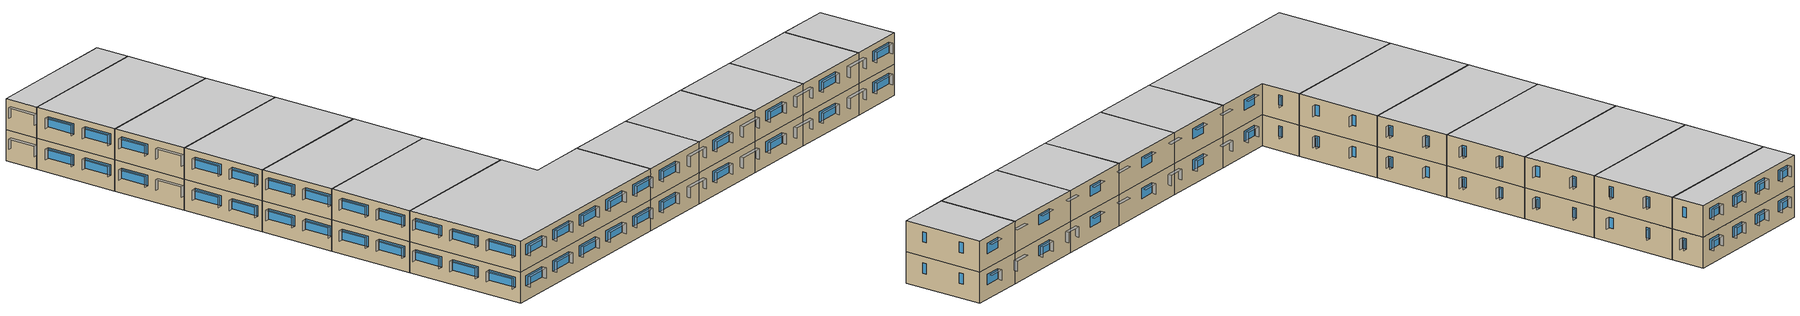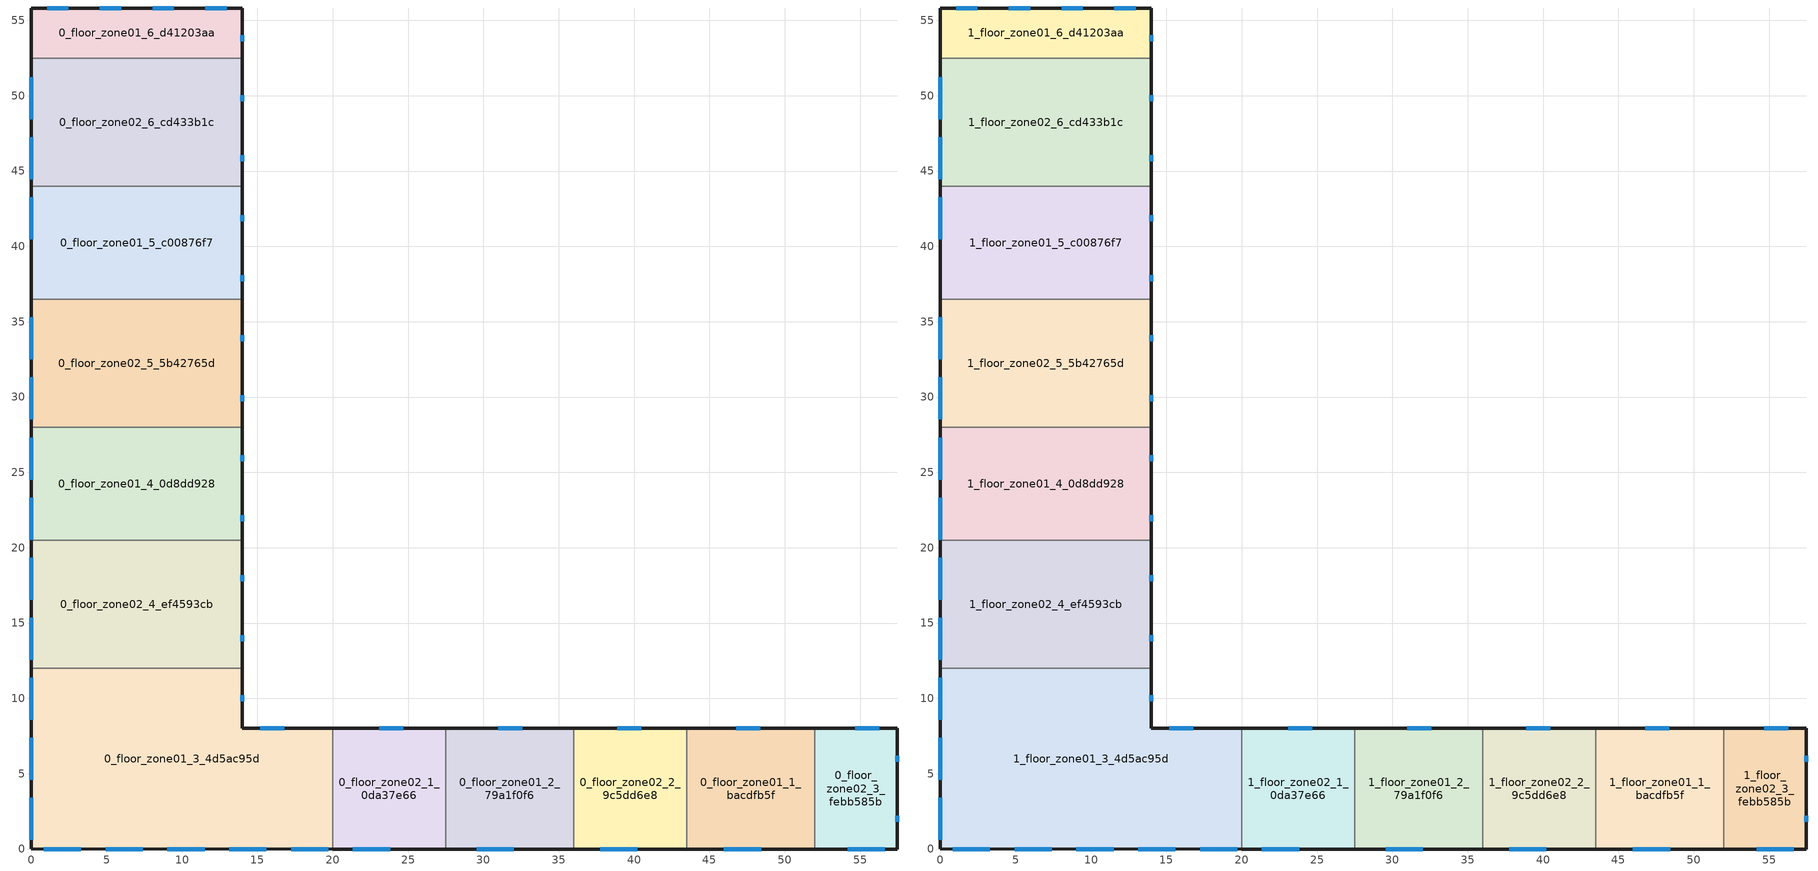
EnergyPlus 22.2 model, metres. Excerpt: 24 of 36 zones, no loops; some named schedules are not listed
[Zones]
0_floor_zone01_1_bacdfb5f
 floor ground (Floor): 52,8 52,0 43.5,0 43.5,8 z0
 wall outside (Ext_Wall): 52,8 43.5,8 / 43.5,0 52,0 z0:3
 wall to 0_floor_zone02_3_febb585b (Generic Interior Wall): 52,0 52,8 z0:3
 wall to 0_floor_zone02_2_9c5dd6e8 (Generic Interior Wall): 43.5,8 43.5,0 z0:3
 window (Windows): 48.37,8 46.79,8 / 45.97,0 48.43,0 z1.4:2.4
0_floor_zone01_2_79a1f0f6
 floor ground (Floor): 36,8 36,0 27.5,0 27.5,8 z0
 wall outside (Ext_Wall): 36,8 27.5,8 / 27.5,0 36,0 z0:3
 wall to 0_floor_zone02_2_9c5dd6e8 (Generic Interior Wall): 36,0 36,8 z0:3
 wall to 0_floor_zone02_1_0da37e66 (Generic Interior Wall): 27.5,8 27.5,0 z0:3
 window (Windows): 32.57,8 30.99,8 / 29.55,0 32.01,0 z1.4:2.4
0_floor_zone01_3_4d5ac95d
 floor ground (Floor): 20,8 20,0 0,0 0,12 14,12 14,8 z0
 wall outside (Ext_Wall): 20,8 14,8 14,12 / 0,12 0,0 20,0 z0:3
 wall to 0_floor_zone02_4_ef4593cb (Generic Interior Wall): 14,12 0,12 z0:3
 wall to 0_floor_zone02_1_0da37e66 (Generic Interior Wall): 20,0 20,8 z0:3
 window (Windows): 16.77,8 15.19,8 / 14,9.79 14,10.19 / 0,3.39 0,0.6 / 0,7.38 0,4.59 / 0,11.36 0,8.57 / 17.24,0 19.7,0 / 13.13,0 15.6,0 / 9.03,0 11.49,0 / 4.93,0 7.39,0 / 0.82,0 3.28,0 z1.4:2.4
0_floor_zone01_4_0d8dd928
 floor ground (Floor): 14,28 14,20.5 0,20.5 0,28 z0
 wall outside (Ext_Wall): 14,20.5 14,28 / 0,28 0,20.5 z0:3
 wall to 0_floor_zone02_5_5b42765d (Generic Interior Wall): 14,28 0,28 z0:3
 wall to 0_floor_zone02_4_ef4593cb (Generic Interior Wall): 0,20.5 14,20.5 z0:3
 window (Windows): 14,25.73 14,26.13 / 14,21.75 14,22.15 / 0,23.33 0,20.54 / 0,27.31 0,24.52 z1.4:2.4
0_floor_zone01_5_c00876f7
 floor ground (Floor): 14,44 14,36.5 0,36.5 0,44 z0
 wall outside (Ext_Wall): 14,36.5 14,44 / 0,44 0,36.5 z0:3
 wall to 0_floor_zone02_6_cd433b1c (Generic Interior Wall): 14,44 0,44 z0:3
 wall to 0_floor_zone02_5_5b42765d (Generic Interior Wall): 0,36.5 14,36.5 z0:3
 window (Windows): 14,41.68 14,42.07 / 14,37.69 14,38.09 / 0,43.26 0,40.47 z1.4:2.4
0_floor_zone01_6_d41203aa
 floor ground (Floor): 14,55.82 14,52.5 0,52.5 0,55.82 z0
 wall outside (Ext_Wall): 14,52.5 14,55.82 0,55.82 0,52.5 z0:3
 wall to 0_floor_zone02_6_cd433b1c (Generic Interior Wall): 0,52.5 14,52.5 z0:3
 window (Windows): 14,53.63 14,54.03 / 2.45,55.82 1.05,55.82 / 5.95,55.82 4.55,55.82 / 9.45,55.82 8.05,55.82 / 12.95,55.82 11.55,55.82 z1.4:2.4
0_floor_zone02_1_0da37e66
 floor ground (Floor): 27.5,8 27.5,0 20,0 20,8 z0
 wall outside (Ext_Wall): 27.5,8 20,8 / 20,0 27.5,0 z0:3
 window (Windows): 24.67,8 23.09,8 / 21.34,0 23.8,0 z1.4:2.4
0_floor_zone02_2_9c5dd6e8
 floor ground (Floor): 43.5,8 43.5,0 36,0 36,8 z0
 wall outside (Ext_Wall): 43.5,8 36,8 / 36,0 43.5,0 z0:3
 window (Windows): 40.47,8 38.89,8 / 37.76,0 40.22,0 z1.4:2.4
0_floor_zone02_3_febb585b
 floor ground (Floor): 57.46,8 57.46,0 52,0 52,8 z0
 wall outside (Ext_Wall): 52,0 57.46,0 57.46,8 52,8 z0:3
 window (Windows): 54.18,0 56.64,0 / 57.46,5.8 57.46,6.2 / 57.46,1.8 57.46,2.2 / 56.27,8 54.69,8 z1.4:2.4
0_floor_zone02_4_ef4593cb
 floor ground (Floor): 14,20.5 14,12 0,12 0,20.5 z0
 wall outside (Ext_Wall): 0,20.5 0,12 / 14,12 14,20.5 z0:3
 window (Windows): 0,15.35 0,12.56 / 0,19.34 0,16.55 / 14,17.76 14,18.16 / 14,13.78 14,14.18 z1.4:2.4
0_floor_zone02_5_5b42765d
 floor ground (Floor): 14,36.5 14,28 0,28 0,36.5 z0
 wall outside (Ext_Wall): 0,36.5 0,28 / 14,28 14,36.5 z0:3
 window (Windows): 0,31.3 0,28.51 / 0,35.29 0,32.5 / 14,33.71 14,34.1 / 14,29.72 14,30.12 z1.4:2.4
0_floor_zone02_6_cd433b1c
 floor ground (Floor): 14,52.5 14,44 0,44 0,52.5 z0
 wall outside (Ext_Wall): 0,52.5 0,44 / 14,44 14,52.5 z0:3
 window (Windows): 0,47.25 0,44.46 / 0,51.24 0,48.45 / 14,49.65 14,50.05 / 14,45.66 14,46.06 z1.4:2.4
1_floor_zone01_1_bacdfb5f
 floor to 0_floor_zone01_1_bacdfb5f (Generic Interior Floor): 52,8 52,0 43.5,0 43.5,8 z3
 wall outside (Ext_Wall): 52,8 43.5,8 / 43.5,0 52,0 z3:6
 wall to 1_floor_zone02_3_febb585b (Generic Interior Wall): 52,0 52,8 z3:6
 wall to 1_floor_zone02_2_9c5dd6e8 (Generic Interior Wall): 43.5,8 43.5,0 z3:6
 window (Windows): 48.37,8 46.79,8 / 45.97,0 48.43,0 z4.4:5.4
 ceiling to 2_floor_zone01_1_bacdfb5f (Generic Interior Ceiling): 43.5,8 43.5,0 52,0 52,8 z6
1_floor_zone01_2_79a1f0f6
 floor to 0_floor_zone01_2_79a1f0f6 (Generic Interior Floor): 36,8 36,0 27.5,0 27.5,8 z3
 wall outside (Ext_Wall): 36,8 27.5,8 / 27.5,0 36,0 z3:6
 wall to 1_floor_zone02_2_9c5dd6e8 (Generic Interior Wall): 36,0 36,8 z3:6
 wall to 1_floor_zone02_1_0da37e66 (Generic Interior Wall): 27.5,8 27.5,0 z3:6
 window (Windows): 32.57,8 30.99,8 / 29.55,0 32.01,0 z4.4:5.4
 ceiling to 2_floor_zone01_2_79a1f0f6 (Generic Interior Ceiling): 27.5,8 27.5,0 36,0 36,8 z6
1_floor_zone01_3_4d5ac95d
 floor to 0_floor_zone01_3_4d5ac95d (Generic Interior Floor): 20,8 20,0 0,0 0,12 14,12 14,8 z3
 wall outside (Ext_Wall): 20,8 14,8 14,12 / 0,12 0,0 20,0 z3:6
 wall to 1_floor_zone02_4_ef4593cb (Generic Interior Wall): 14,12 0,12 z3:6
 wall to 1_floor_zone02_1_0da37e66 (Generic Interior Wall): 20,0 20,8 z3:6
 window (Windows): 16.77,8 15.19,8 / 14,9.79 14,10.19 / 0,3.39 0,0.6 / 0,7.38 0,4.59 / 0,11.36 0,8.57 / 17.24,0 19.7,0 / 13.13,0 15.6,0 / 9.03,0 11.49,0 / 4.93,0 7.39,0 / 0.82,0 3.28,0 z4.4:5.4
 ceiling to 2_floor_zone01_3_4d5ac95d (Generic Interior Ceiling): 0,12 0,0 20,0 20,8 14,8 14,12 z6
1_floor_zone01_4_0d8dd928
 floor to 0_floor_zone01_4_0d8dd928 (Generic Interior Floor): 14,28 14,20.5 0,20.5 0,28 z3
 wall outside (Ext_Wall): 14,20.5 14,28 / 0,28 0,20.5 z3:6
 wall to 1_floor_zone02_5_5b42765d (Generic Interior Wall): 14,28 0,28 z3:6
 wall to 1_floor_zone02_4_ef4593cb (Generic Interior Wall): 0,20.5 14,20.5 z3:6
 window (Windows): 14,25.73 14,26.13 / 14,21.75 14,22.15 / 0,23.33 0,20.54 / 0,27.31 0,24.52 z4.4:5.4
 ceiling to 2_floor_zone01_4_0d8dd928 (Generic Interior Ceiling): 0,28 0,20.5 14,20.5 14,28 z6
1_floor_zone01_5_c00876f7
 floor to 0_floor_zone01_5_c00876f7 (Generic Interior Floor): 14,44 14,36.5 0,36.5 0,44 z3
 wall outside (Ext_Wall): 14,36.5 14,44 / 0,44 0,36.5 z3:6
 wall to 1_floor_zone02_6_cd433b1c (Generic Interior Wall): 14,44 0,44 z3:6
 wall to 1_floor_zone02_5_5b42765d (Generic Interior Wall): 0,36.5 14,36.5 z3:6
 window (Windows): 14,41.68 14,42.07 / 14,37.69 14,38.09 / 0,43.26 0,40.47 z4.4:5.4
 ceiling to 2_floor_zone01_5_c00876f7 (Generic Interior Ceiling): 0,44 0,36.5 14,36.5 14,44 z6
1_floor_zone01_6_d41203aa
 floor to 0_floor_zone01_6_d41203aa (Generic Interior Floor): 14,55.82 14,52.5 0,52.5 0,55.82 z3
 wall outside (Ext_Wall): 14,52.5 14,55.82 0,55.82 0,52.5 z3:6
 wall to 1_floor_zone02_6_cd433b1c (Generic Interior Wall): 0,52.5 14,52.5 z3:6
 window (Windows): 14,53.63 14,54.03 / 2.45,55.82 1.05,55.82 / 5.95,55.82 4.55,55.82 / 9.45,55.82 8.05,55.82 / 12.95,55.82 11.55,55.82 z4.4:5.4
 ceiling to 2_floor_zone01_6_d41203aa (Generic Interior Ceiling): 0,55.82 0,52.5 14,52.5 14,55.82 z6
1_floor_zone02_1_0da37e66
 floor to 0_floor_zone02_1_0da37e66 (Generic Interior Floor): 27.5,8 27.5,0 20,0 20,8 z3
 wall outside (Ext_Wall): 27.5,8 20,8 / 20,0 27.5,0 z3:6
 window (Windows): 24.67,8 23.09,8 / 21.34,0 23.8,0 z4.4:5.4
 ceiling to 2_floor_zone02_1_0da37e66 (Generic Interior Ceiling): 20,8 20,0 27.5,0 27.5,8 z6
1_floor_zone02_2_9c5dd6e8
 floor to 0_floor_zone02_2_9c5dd6e8 (Generic Interior Floor): 43.5,8 43.5,0 36,0 36,8 z3
 wall outside (Ext_Wall): 43.5,8 36,8 / 36,0 43.5,0 z3:6
 window (Windows): 40.47,8 38.89,8 / 37.76,0 40.22,0 z4.4:5.4
 ceiling to 2_floor_zone02_2_9c5dd6e8 (Generic Interior Ceiling): 36,8 36,0 43.5,0 43.5,8 z6
1_floor_zone02_3_febb585b
 floor to 0_floor_zone02_3_febb585b (Generic Interior Floor): 57.46,8 57.46,0 52,0 52,8 z3
 wall outside (Ext_Wall): 52,0 57.46,0 57.46,8 52,8 z3:6
 window (Windows): 54.18,0 56.64,0 / 57.46,5.8 57.46,6.2 / 57.46,1.8 57.46,2.2 / 56.27,8 54.69,8 z4.4:5.4
 ceiling to 2_floor_zone02_3_febb585b (Generic Interior Ceiling): 52,8 52,0 57.46,0 57.46,8 z6
1_floor_zone02_4_ef4593cb
 floor to 0_floor_zone02_4_ef4593cb (Generic Interior Floor): 14,20.5 14,12 0,12 0,20.5 z3
 wall outside (Ext_Wall): 0,20.5 0,12 / 14,12 14,20.5 z3:6
 window (Windows): 0,15.35 0,12.56 / 0,19.34 0,16.55 / 14,17.76 14,18.16 / 14,13.78 14,14.18 z4.4:5.4
 ceiling to 2_floor_zone02_4_ef4593cb (Generic Interior Ceiling): 0,20.5 0,12 14,12 14,20.5 z6
1_floor_zone02_5_5b42765d
 floor to 0_floor_zone02_5_5b42765d (Generic Interior Floor): 14,36.5 14,28 0,28 0,36.5 z3
 wall outside (Ext_Wall): 0,36.5 0,28 / 14,28 14,36.5 z3:6
 window (Windows): 0,31.3 0,28.51 / 0,35.29 0,32.5 / 14,33.71 14,34.1 / 14,29.72 14,30.12 z4.4:5.4
 ceiling to 2_floor_zone02_5_5b42765d (Generic Interior Ceiling): 0,36.5 0,28 14,28 14,36.5 z6
1_floor_zone02_6_cd433b1c
 floor to 0_floor_zone02_6_cd433b1c (Generic Interior Floor): 14,52.5 14,44 0,44 0,52.5 z3
 wall outside (Ext_Wall): 0,52.5 0,44 / 14,44 14,52.5 z3:6
 window (Windows): 0,47.25 0,44.46 / 0,51.24 0,48.45 / 14,49.65 14,50.05 / 14,45.66 14,46.06 z4.4:5.4
 ceiling to 2_floor_zone02_6_cd433b1c (Generic Interior Ceiling): 0,52.5 0,44 14,44 14,52.5 z6
shading: 5.95,56.27 5.95,55.82 / 1.05,55.82 1.05,56.27 / 4.55,55.82 4.55,56.27 / 11.55,55.82 11.55,56.27 / 2.45,56.27 2.45,55.82 / 8.05,55.82 8.05,56.27 / 12.95,56.27 12.95,55.82 / 9.45,56.27 9.45,55.82 / -0.45,3.39 0,3.39 / -0.45,11.36 0,11.36 / -0.45,55.23 0,55.23 / -0.45,35.29 0,35.29 / 0,48.45 -0.45,48.45 / -0.45,23.33 0,23.33 / 0,32.5 -0.45,32.5 / -0.45,19.34 0,19.34 / 0,8.57 -0.45,8.57 / -0.45,31.3 0,31.3 / -0.45,39.28 0,39.28 / 0,52.43 -0.45,52.43 / 0,40.47 -0.45,40.47 / 0,4.59 -0.45,4.59 / -0.45,47.25 0,47.25 / -0.45,43.26 0,43.26 / 0,36.48 -0.45,36.48 / 0,20.54 -0.45,20.54 / -0.45,7.38 0,7.38 / 0,44.46 -0.45,44.46 / 0,28.51 -0.45,28.51 / 0,24.52 -0.45,24.52 / -0.45,27.31 0,27.31 / 0,0.6 -0.45,0.6 / -0.45,51.24 0,51.24 / 0,16.55 -0.45,16.55 / -0.45,15.35 0,15.35 / 0,12.56 -0.45,12.56 / 29.55,-0.45 29.55,0 / 32.01,0 32.01,-0.45 / 3.28,0 3.28,-0.45 / 41.86,-0.45 41.86,0 / 21.34,-0.45 21.34,0 / 56.64,0 56.64,-0.45 / 4.93,-0.45 4.93,0 / 44.33,0 44.33,-0.45 / 25.45,-0.45 25.45,0 / 19.7,0 19.7,-0.45 / 13.13,-0.45 13.13,0 / 45.97,-0.45 45.97,0 / 52.53,0 52.53,-0.45 / 50.07,-0.45 50.07,0 / 37.76,-0.45 37.76,0 / 11.49,0 11.49,-0.45 / 7.39,0 7.39,-0.45 / 48.43,0 48.43,-0.45 / 9.03,-0.45 9.03,0 / 17.24,-0.45 17.24,0 / 23.8,0 23.8,-0.45 / 33.66,-0.45 33.66,0 / 40.22,0 40.22,-0.45 / 54.18,-0.45 54.18,0 / 27.91,0 27.91,-0.45 / 15.6,0 15.6,-0.45 / 36.12,0 36.12,-0.45 / 0.82,-0.45 0.82,0 / 14,26.13 14.45,26.13 / 14.45,17.76 14,17.76 / 14,42.07 14.45,42.07 / 14.45,13.78 14,13.78 / 14.45,25.73 14,25.73 / 14,30.12 14.45,30.12 / 14,50.05 14.45,50.05 / 14.45,21.75 14,21.75 / 14.45,33.71 14,33.71 / 14,34.1 14.45,34.1 / 14.45,37.69 14,37.69 / 14,22.15 14.45,22.15 / 14,46.06 14.45,46.06 / 14.45,29.72 14,29.72 / 14,10.19 14.45,10.19 / 14.45,49.65 14,49.65 / 14.45,41.68 14,41.68 z4.4:5.4; 8.05,55.82 8.05,56.27 / 11.55,55.82 11.55,56.27 / 1.05,55.82 1.05,56.27 / 12.95,56.27 12.95,55.82 / 9.45,56.27 9.45,55.82 / 4.55,55.82 4.55,56.27 / 5.95,56.27 5.95,55.82 / 2.45,56.27 2.45,55.82 / 37.76,-0.45 37.76,0 / 21.34,-0.45 21.34,0 / 13.13,-0.45 13.13,0 / 3.28,0 3.28,-0.45 / 29.55,-0.45 29.55,0 / 19.7,0 19.7,-0.45 / 44.33,0 44.33,-0.45 / 33.66,-0.45 33.66,0 / 25.45,-0.45 25.45,0 / 4.93,-0.45 4.93,0 / 32.01,0 32.01,-0.45 / 27.91,0 27.91,-0.45 / 56.64,0 56.64,-0.45 / 41.86,-0.45 41.86,0 / 17.24,-0.45 17.24,0 / 40.22,0 40.22,-0.45 / 15.6,0 15.6,-0.45 / 9.03,-0.45 9.03,0 / 7.39,0 7.39,-0.45 / 48.43,0 48.43,-0.45 / 52.53,0 52.53,-0.45 / 50.07,-0.45 50.07,0 / 23.8,0 23.8,-0.45 / 36.12,0 36.12,-0.45 / 0.82,-0.45 0.82,0 / 45.97,-0.45 45.97,0 / 54.18,-0.45 54.18,0 / 11.49,0 11.49,-0.45 / -0.45,51.24 0,51.24 / 0,12.56 -0.45,12.56 / -0.45,47.25 0,47.25 / 0,36.48 -0.45,36.48 / 0,40.47 -0.45,40.47 / 0,0.6 -0.45,0.6 / -0.45,15.35 0,15.35 / 0,32.5 -0.45,32.5 / -0.45,39.28 0,39.28 / 0,4.59 -0.45,4.59 / -0.45,27.31 0,27.31 / -0.45,3.39 0,3.39 / -0.45,19.34 0,19.34 / -0.45,7.38 0,7.38 / 0,28.51 -0.45,28.51 / 0,48.45 -0.45,48.45 / -0.45,43.26 0,43.26 / 0,8.57 -0.45,8.57 / -0.45,31.3 0,31.3 / -0.45,23.33 0,23.33 / -0.45,11.36 0,11.36 / 0,24.52 -0.45,24.52 / -0.45,55.23 0,55.23 / 0,20.54 -0.45,20.54 / 0,52.43 -0.45,52.43 / 0,44.46 -0.45,44.46 / 0,16.55 -0.45,16.55 / -0.45,35.29 0,35.29 / 44.42,8.45 44.42,8 / 14,10.19 14.45,10.19 / 15.19,8 15.19,8.45 / 14,42.07 14.45,42.07 / 46.79,8 46.79,8.45 / 14,30.12 14.45,30.12 / 16.77,8.45 16.77,8 / 28.62,8.45 28.62,8 / 14.45,25.73 14,25.73 / 14.45,53.63 14,53.63 / 14,34.1 14.45,34.1 / 14.45,13.78 14,13.78 / 27.04,8 27.04,8.45 / 42.84,8 42.84,8.45 / 30.99,8 30.99,8.45 / 48.37,8.45 48.37,8 / 14,14.18 14.45,14.18 / 14,50.05 14.45,50.05 / 24.67,8.45 24.67,8 / 54.69,8 54.69,8.45 / 19.14,8 19.14,8.45 / 14,22.15 14.45,22.15 / 14,38.09 14.45,38.09 / 52.32,8.45 52.32,8 / 14.45,29.72 14,29.72 / 14.45,37.69 14,37.69 / 14.45,45.66 14,45.66 / 14,54.03 14.45,54.03 / 14.45,33.71 14,33.71 / 14.45,17.76 14,17.76 / 14.45,21.75 14,21.75 z1.4:2.4; 0,35.29 0,32.5 -0.45,32.5 -0.45,35.29 z2.4; 0,35.29 0,32.5 -0.45,32.5 -0.45,35.29 z5.4; 0,39.28 0,36.48 -0.45,36.48 -0.45,39.28 z5.4; 0,55.23 0,52.43 -0.45,52.43 -0.45,55.23 z5.4; 0,39.28 0,36.48 -0.45,36.48 -0.45,39.28 z2.4; 0,51.24 0,48.45 -0.45,48.45 -0.45,51.24 z5.4; 0,51.24 0,48.45 -0.45,48.45 -0.45,51.24 z2.4; 0,55.23 0,52.43 -0.45,52.43 -0.45,55.23 z2.4; 0,3.39 0,0.6 -0.45,0.6 -0.45,3.39 z5.4; 0,3.39 0,0.6 -0.45,0.6 -0.45,3.39 z2.4; 0,15.35 0,12.56 -0.45,12.56 -0.45,15.35 z2.4; 0,19.34 0,16.55 -0.45,16.55 -0.45,19.34 z2.4; 0,23.33 0,20.54 -0.45,20.54 -0.45,23.33 z2.4; 0,15.35 0,12.56 -0.45,12.56 -0.45,15.35 z5.4; 0,23.33 0,20.54 -0.45,20.54 -0.45,23.33 z5.4; 0,19.34 0,16.55 -0.45,16.55 -0.45,19.34 z5.4; 0,7.38 0,4.59 -0.45,4.59 -0.45,7.38 z2.4; 0,7.38 0,4.59 -0.45,4.59 -0.45,7.38 z5.4; 0,47.25 0,44.46 -0.45,44.46 -0.45,47.25 z5.4; 0,43.26 0,40.47 -0.45,40.47 -0.45,43.26 z2.4; 0,31.3 0,28.51 -0.45,28.51 -0.45,31.3 z2.4; 0,43.26 0,40.47 -0.45,40.47 -0.45,43.26 z5.4; 0,27.31 0,24.52 -0.45,24.52 -0.45,27.31 z5.4; 0,27.31 0,24.52 -0.45,24.52 -0.45,27.31 z2.4; 0,47.25 0,44.46 -0.45,44.46 -0.45,47.25 z2.4; 0,31.3 0,28.51 -0.45,28.51 -0.45,31.3 z5.4; 0,11.36 0,8.57 -0.45,8.57 -0.45,11.36 z2.4; 0,11.36 0,8.57 -0.45,8.57 -0.45,11.36 z5.4; 56.64,0 56.64,-0.45 54.18,-0.45 54.18,0 z2.4; 56.64,0 56.64,-0.45 54.18,-0.45 54.18,0 z5.4; 27.91,0 27.91,-0.45 25.45,-0.45 25.45,0 z2.4; 27.91,0 27.91,-0.45 25.45,-0.45 25.45,0 z5.4; 23.8,0 23.8,-0.45 21.34,-0.45 21.34,0 z5.4; 23.8,0 23.8,-0.45 21.34,-0.45 21.34,0 z2.4; 3.28,0 3.28,-0.45 0.82,-0.45 0.82,0 z2.4; 3.28,0 3.28,-0.45 0.82,-0.45 0.82,0 z5.4; 7.39,0 7.39,-0.45 4.93,-0.45 4.93,0 z5.4; 7.39,0 7.39,-0.45 4.93,-0.45 4.93,0 z2.4; 11.49,0 11.49,-0.45 9.03,-0.45 9.03,0 z2.4; 11.49,0 11.49,-0.45 9.03,-0.45 9.03,0 z5.4; 44.33,0 44.33,-0.45 41.86,-0.45 41.86,0 z5.4; 44.33,0 44.33,-0.45 41.86,-0.45 41.86,0 z2.4; 19.7,0 19.7,-0.45 17.24,-0.45 17.24,0 z2.4; 36.12,0 36.12,-0.45 33.66,-0.45 33.66,0 z5.4; 52.53,0 52.53,-0.45 50.07,-0.45 50.07,0 z2.4; 19.7,0 19.7,-0.45 17.24,-0.45 17.24,0 z5.4; 15.6,0 15.6,-0.45 13.13,-0.45 13.13,0 z2.4; 36.12,0 36.12,-0.45 33.66,-0.45 33.66,0 z2.4; 40.22,0 40.22,-0.45 37.76,-0.45 37.76,0 z2.4; 15.6,0 15.6,-0.45 13.13,-0.45 13.13,0 z5.4; 40.22,0 40.22,-0.45 37.76,-0.45 37.76,0 z5.4; 52.53,0 52.53,-0.45 50.07,-0.45 50.07,0 z5.4; 32.01,0 32.01,-0.45 29.55,-0.45 29.55,0 z2.4; 32.01,0 32.01,-0.45 29.55,-0.45 29.55,0 z5.4; 48.43,0 48.43,-0.45 45.97,-0.45 45.97,0 z2.4; 48.43,0 48.43,-0.45 45.97,-0.45 45.97,0 z5.4; 56.27,8.45 56.27,8 54.69,8 54.69,8.45 z2.4; 56.27,8.45 56.27,8 54.69,8 54.69,8.45 z5.4; 16.77,8.45 16.77,8 15.19,8 15.19,8.45 z5.4; 24.67,8.45 24.67,8 23.09,8 23.09,8.45 z5.4; 16.77,8.45 16.77,8 15.19,8 15.19,8.45 z2.4; 20.72,8.45 20.72,8 19.14,8 19.14,8.45 z5.4; 48.37,8.45 48.37,8 46.79,8 46.79,8.45 z2.4; 24.67,8.45 24.67,8 23.09,8 23.09,8.45 z2.4; 48.37,8.45 48.37,8 46.79,8 46.79,8.45 z5.4; 20.72,8.45 20.72,8 19.14,8 19.14,8.45 z2.4; 40.47,8.45 40.47,8 38.89,8 38.89,8.45 z5.4; 52.32,8.45 52.32,8 50.74,8 50.74,8.45 z2.4; 40.47,8.45 40.47,8 38.89,8 38.89,8.45 z2.4; 44.42,8.45 44.42,8 42.84,8 42.84,8.45 z2.4; 28.62,8.45 28.62,8 27.04,8 27.04,8.45 z2.4; 52.32,8.45 52.32,8 50.74,8 50.74,8.45 z5.4; 44.42,8.45 44.42,8 42.84,8 42.84,8.45 z5.4; 36.52,8.45 36.52,8 34.94,8 34.94,8.45 z2.4; 28.62,8.45 28.62,8 27.04,8 27.04,8.45 z5.4; 36.52,8.45 36.52,8 34.94,8 34.94,8.45 z5.4; 32.57,8.45 32.57,8 30.99,8 30.99,8.45 z2.4; 32.57,8.45 32.57,8 30.99,8 30.99,8.45 z5.4; 5.95,56.27 5.95,55.82 4.55,55.82 4.55,56.27 z2.4; 12.95,56.27 12.95,55.82 11.55,55.82 11.55,56.27 z5.4; 12.95,56.27 12.95,55.82 11.55,55.82 11.55,56.27 z2.4; 9.45,56.27 9.45,55.82 8.05,55.82 8.05,56.27 z2.4; 9.45,56.27 9.45,55.82 8.05,55.82 8.05,56.27 z5.4; 5.95,56.27 5.95,55.82 4.55,55.82 4.55,56.27 z5.4; 2.45,56.27 2.45,55.82 1.05,55.82 1.05,56.27 z2.4; 2.45,56.27 2.45,55.82 1.05,55.82 1.05,56.27 z5.4
[Building]
Parametric_sim: North Axis {deg}=0; Terrain=City; Solar Distribution=FullExteriorWithReflections
[Site:Location]
Site 1: Latitude {deg}=0; Longitude {deg}=0; Time Zone {hr}=0; Elevation {m}=0
[Site:WaterMainsTemperature]
Calculation Method=CorrelationFromWeatherFile
[SizingPeriod:DesignDay] Day of Month=21; Dry-Bulb Temperature Range Modifier Type=DefaultMultipliers; Humidity Condition Type=Wetbulb; Barometric Pressure {Pa}=99114; Rain Indicator=No; Snow Indicator=No; Daylight Saving Time Indicator=No; Solar Model Indicator=ASHRAEClearSky; Begin Environment Reset Mode=FullResetAtBeginEnvironment
Name | Month | Day Type | Maximum Dry-Bulb Temperature {C} | Daily Dry-Bulb Temperature Range {deltaC} | Wetbulb or DewPoint at Maximum Dry-Bulb {C} | Wind Speed {m/s} | Wind Direction {deg} | Sky Clearness
udevalla_ LANDVETTER Cooling Design Day 0.4% Condns DB=>MWB | 7 | SummerDesignDay | 23.2964 | 8.7 | 14.3 | 3.3 | 137 | 1
udevalla_ LANDVETTER Heating Design Day 99.6% Condns DB | 1 | WinterDesignDay | -8.8 | 0 | -8.8 | 1.7 | 23 | 0
[Material] Thermal Absorptance=0.9
Name | Roughness | Thickness {m} | Conductivity {W/m-K} | Density {kg/m3} | Specific Heat {J/kg-K} | Solar Absorptance | Visible Absorptance
Generic Acoustic Tile | MediumSmooth | 0.02 | 0.06 | 368 | 590 | 0.2 | 0.2
Generic Ceiling Air Gap | Smooth | 0.1 | 0.556 | 1.28 | 1000 | 0.7 | 0.7
Generic Gypsum Board | MediumSmooth | 0.0127 | 0.16 | 800 | 1090 | 0.5 | 0.5
Generic LW Concrete | MediumRough | 0.1 | 0.53 | 1280 | 840 | 0.8 | 0.8
Generic Wall Air Gap | Smooth | 0.1 | 0.667 | 1.28 | 1000 | 0.7 | 0.7
[Material:NoMass] Roughness=MediumRough; Thermal Absorptance=0.9; Solar Absorptance=0.7; Visible Absorptance=0.7
Name | Thermal Resistance {m2-K/W}
OpaqueNoMassMaterial_222a46f8 | 1.25
OpaqueNoMassMaterial_d89a00b1 | 3.33333
[WindowMaterial:SimpleGlazingSystem]
window: U-Factor {W/m2-K}=0.7; Solar Heat Gain Coefficient=0.5; Visible Transmittance=0.6
[Construction]
Ext_Wall: OpaqueNoMassMaterial_222a46f8
Floor: OpaqueNoMassMaterial_d89a00b1
Generic Interior Ceiling: Generic LW Concrete, Generic Ceiling Air Gap, Generic Acoustic Tile
Generic Interior Floor: Generic Acoustic Tile, Generic Ceiling Air Gap, Generic LW Concrete
Generic Interior Wall: Generic Gypsum Board, Generic Wall Air Gap, Generic Gypsum Board
Windows: window
[Zone] Multiplier=1; Ceiling Height {m}=3; Part of Total Floor Area=Yes
Name | Volume {m3}
0_floor_zone01_1_bacdfb5f; 0_floor_zone01_2_79a1f0f6; 1_floor_zone01_1_bacdfb5f; 1_floor_zone01_2_79a1f0f6 | 204
0_floor_zone01_3_4d5ac95d; 1_floor_zone01_3_4d5ac95d | 648
0_floor_zone01_4_0d8dd928; 0_floor_zone01_5_c00876f7; 1_floor_zone01_4_0d8dd928; 1_floor_zone01_5_c00876f7 | 315
0_floor_zone01_6_d41203aa; 1_floor_zone01_6_d41203aa | 139.608
0_floor_zone02_1_0da37e66; 0_floor_zone02_2_9c5dd6e8; 1_floor_zone02_1_0da37e66; 1_floor_zone02_2_9c5dd6e8 | 180
0_floor_zone02_3_febb585b; 1_floor_zone02_3_febb585b | 131.04
0_floor_zone02_4_ef4593cb; 0_floor_zone02_5_5b42765d; 0_floor_zone02_6_cd433b1c; 1_floor_zone02_4_ef4593cb; 1_floor_zone02_5_5b42765d; 1_floor_zone02_6_cd433b1c | 357
[Space]
Name | Zone | Space Type
0_floor_zone01_1_bacdfb5f_Space | 0_floor_zone01_1_bacdfb5f | zone 01 program
0_floor_zone01_2_79a1f0f6_Space | 0_floor_zone01_2_79a1f0f6 | zone 01 program
0_floor_zone01_3_4d5ac95d_Space | 0_floor_zone01_3_4d5ac95d | zone 01 program
0_floor_zone01_4_0d8dd928_Space | 0_floor_zone01_4_0d8dd928 | zone 01 program
0_floor_zone01_5_c00876f7_Space | 0_floor_zone01_5_c00876f7 | zone 01 program
0_floor_zone01_6_d41203aa_Space | 0_floor_zone01_6_d41203aa | zone 01 program
0_floor_zone02_1_0da37e66_Space | 0_floor_zone02_1_0da37e66 | zone 02 program
0_floor_zone02_2_9c5dd6e8_Space | 0_floor_zone02_2_9c5dd6e8 | zone 02 program
0_floor_zone02_3_febb585b_Space | 0_floor_zone02_3_febb585b | zone 02 program
0_floor_zone02_4_ef4593cb_Space | 0_floor_zone02_4_ef4593cb | zone 02 program
0_floor_zone02_5_5b42765d_Space | 0_floor_zone02_5_5b42765d | zone 02 program
0_floor_zone02_6_cd433b1c_Space | 0_floor_zone02_6_cd433b1c | zone 02 program
1_floor_zone01_1_bacdfb5f_Space | 1_floor_zone01_1_bacdfb5f | zone 01 program
1_floor_zone01_2_79a1f0f6_Space | 1_floor_zone01_2_79a1f0f6 | zone 01 program
1_floor_zone01_3_4d5ac95d_Space | 1_floor_zone01_3_4d5ac95d | zone 01 program
1_floor_zone01_4_0d8dd928_Space | 1_floor_zone01_4_0d8dd928 | zone 01 program
1_floor_zone01_5_c00876f7_Space | 1_floor_zone01_5_c00876f7 | zone 01 program
1_floor_zone01_6_d41203aa_Space | 1_floor_zone01_6_d41203aa | zone 01 program
1_floor_zone02_1_0da37e66_Space | 1_floor_zone02_1_0da37e66 | zone 02 program
1_floor_zone02_2_9c5dd6e8_Space | 1_floor_zone02_2_9c5dd6e8 | zone 02 program
1_floor_zone02_3_febb585b_Space | 1_floor_zone02_3_febb585b | zone 02 program
1_floor_zone02_4_ef4593cb_Space | 1_floor_zone02_4_ef4593cb | zone 02 program
1_floor_zone02_5_5b42765d_Space | 1_floor_zone02_5_5b42765d | zone 02 program
1_floor_zone02_6_cd433b1c_Space | 1_floor_zone02_6_cd433b1c | zone 02 program
[SpaceList]
zone 01 program: 0_floor_zone01_1_bacdfb5f_Space, 2_floor_zone01_2_79a1f0f6_Space, 0_floor_zone01_2_79a1f0f6_Space, 0_floor_zone01_3_4d5ac95d_Space, 0_floor_zone01_4_0d8dd928_Space, 2_floor_zone01_5_c00876f7_Space, 0_floor_zone01_5_c00876f7_Space, 0_floor_zone01_6_d41203aa_Space, 1_floor_zone01_2_79a1f0f6_Space, 1_floor_zone01_1_bacdfb5f_Space, 2_floor_zone01_1_bacdfb5f_Space, 1_floor_zone01_3_4d5ac95d_Space, 1_floor_zone01_4_0d8dd928_Space, 1_floor_zone01_5_c00876f7_Space, 1_floor_zone01_6_d41203aa_Space, 2_floor_zone01_3_4d5ac95d_Space, 2_floor_zone01_4_0d8dd928_Space, 2_floor_zone01_6_d41203aa_Space
zone 02 program: 0_floor_zone02_2_9c5dd6e8_Space, 0_floor_zone02_4_ef4593cb_Space, 0_floor_zone02_1_0da37e66_Space, 0_floor_zone02_3_febb585b_Space, 0_floor_zone02_5_5b42765d_Space, 0_floor_zone02_6_cd433b1c_Space, 1_floor_zone02_1_0da37e66_Space, 1_floor_zone02_2_9c5dd6e8_Space, 1_floor_zone02_3_febb585b_Space, 1_floor_zone02_4_ef4593cb_Space, 2_floor_zone02_6_cd433b1c_Space, 1_floor_zone02_5_5b42765d_Space, 1_floor_zone02_6_cd433b1c_Space, 2_floor_zone02_5_5b42765d_Space, 2_floor_zone02_1_0da37e66_Space, 2_floor_zone02_2_9c5dd6e8_Space, 2_floor_zone02_3_febb585b_Space, 2_floor_zone02_4_ef4593cb_Space
[Lights] Schedule=ApartmentMidRise LTG_APT_SCH; Design Level Calculation Method=Watts/Area; Watts per Zone Floor Area {W/m2}=11.5174; Return Air Fraction=0; Fraction Radiant=0.6; Fraction Visible=0.2; Fraction Replaceable=1
Name | Zone or ZoneList or Space or SpaceList
2013::MidriseApartment::Apartment_Lighting 2 | zone 01 program
2013::MidriseApartment::Apartment_Lighting | zone 02 program
[People] Number of People Schedule=ApartmentMidRise OCC_APT_SCH; Number of People Calculation Method=People/Area; People per Floor Area {person/m2}=0.0283091; Fraction Radiant=0.3; Activity Level Schedule=ApartmentMidRise Activity Schedule
Name | Zone or ZoneList or Space or SpaceList
2013::MidriseApartment::Apartment_People 2 | zone 01 program
2013::MidriseApartment::Apartment_People | zone 02 program
[ElectricEquipment] Schedule=ApartmentMidRise EQP_APT_SCH; Design Level Calculation Method=Watts/Area; Watts per Zone Floor Area {W/m2}=3.42407; Fraction Latent=0; Fraction Radiant=0.5; Fraction Lost=0
Name | Zone or ZoneList or Space or SpaceList
CustomEquipment 2 | zone 01 program
CustomEquipment | zone 02 program
[ZoneInfiltration:DesignFlowRate] Schedule=Always On; Design Flow Rate Calculation Method=Flow/ExteriorArea; Flow Rate per Exterior Surface Area {m3/s-m2}=0.00056; Constant Term Coefficient=1; Temperature Term Coefficient=0; Velocity Term Coefficient=0
Name | Zone or ZoneList or Space or SpaceList
infiltration_Current 1 | zone 01 program
infiltration_Current | zone 02 program
[ZoneControl:Thermostat] Temperature Difference Between Cutout And Setpoint {deltaC}=0
Name | Zone or ZoneList | Control Type Schedule | Control 1
0_floor_zone01_1_bacdfb5f Thermostat | 0_floor_zone01_1_bacdfb5f | 0_floor_zone01_1_bacdfb5f Thermostat Schedule | zone01_1_bacdfb5f_Setpoint
0_floor_zone01_2_79a1f0f6 Thermostat | 0_floor_zone01_2_79a1f0f6 | 0_floor_zone01_2_79a1f0f6 Thermostat Schedule | zone01_2_79a1f0f6_Setpoint
0_floor_zone01_3_4d5ac95d Thermostat | 0_floor_zone01_3_4d5ac95d | 0_floor_zone01_3_4d5ac95d Thermostat Schedule | zone01_3_4d5ac95d_Setpoint
0_floor_zone01_4_0d8dd928 Thermostat | 0_floor_zone01_4_0d8dd928 | 0_floor_zone01_4_0d8dd928 Thermostat Schedule | zone01_4_0d8dd928_Setpoint
0_floor_zone01_5_c00876f7 Thermostat | 0_floor_zone01_5_c00876f7 | 0_floor_zone01_5_c00876f7 Thermostat Schedule | zone01_5_c00876f7_Setpoint
0_floor_zone01_6_d41203aa Thermostat | 0_floor_zone01_6_d41203aa | 0_floor_zone01_6_d41203aa Thermostat Schedule | zone01_6_d41203aa_Setpoint
0_floor_zone02_1_0da37e66 Thermostat | 0_floor_zone02_1_0da37e66 | 0_floor_zone02_1_0da37e66 Thermostat Schedule | zone02_1_0da37e66_Setpoint
0_floor_zone02_2_9c5dd6e8 Thermostat | 0_floor_zone02_2_9c5dd6e8 | 0_floor_zone02_2_9c5dd6e8 Thermostat Schedule | zone02_2_9c5dd6e8_Setpoint
0_floor_zone02_3_febb585b Thermostat | 0_floor_zone02_3_febb585b | 0_floor_zone02_3_febb585b Thermostat Schedule | zone02_3_febb585b_Setpoint
0_floor_zone02_4_ef4593cb Thermostat | 0_floor_zone02_4_ef4593cb | 0_floor_zone02_4_ef4593cb Thermostat Schedule | zone02_4_ef4593cb_Setpoint
0_floor_zone02_5_5b42765d Thermostat | 0_floor_zone02_5_5b42765d | 0_floor_zone02_5_5b42765d Thermostat Schedule | zone02_5_5b42765d_Setpoint
0_floor_zone02_6_cd433b1c Thermostat | 0_floor_zone02_6_cd433b1c | 0_floor_zone02_6_cd433b1c Thermostat Schedule | zone02_6_cd433b1c_Setpoint
1_floor_zone01_1_bacdfb5f Thermostat | 1_floor_zone01_1_bacdfb5f | 1_floor_zone01_1_bacdfb5f Thermostat Schedule | zone01_1_bacdfb5f_Setpoint 1
1_floor_zone01_2_79a1f0f6 Thermostat | 1_floor_zone01_2_79a1f0f6 | 1_floor_zone01_2_79a1f0f6 Thermostat Schedule | zone01_2_79a1f0f6_Setpoint 1
1_floor_zone01_3_4d5ac95d Thermostat | 1_floor_zone01_3_4d5ac95d | 1_floor_zone01_3_4d5ac95d Thermostat Schedule | zone01_3_4d5ac95d_Setpoint 1
1_floor_zone01_4_0d8dd928 Thermostat | 1_floor_zone01_4_0d8dd928 | 1_floor_zone01_4_0d8dd928 Thermostat Schedule | zone01_4_0d8dd928_Setpoint 1
1_floor_zone01_5_c00876f7 Thermostat | 1_floor_zone01_5_c00876f7 | 1_floor_zone01_5_c00876f7 Thermostat Schedule | zone01_5_c00876f7_Setpoint 1
1_floor_zone01_6_d41203aa Thermostat | 1_floor_zone01_6_d41203aa | 1_floor_zone01_6_d41203aa Thermostat Schedule | zone01_6_d41203aa_Setpoint 1
1_floor_zone02_1_0da37e66 Thermostat | 1_floor_zone02_1_0da37e66 | 1_floor_zone02_1_0da37e66 Thermostat Schedule | zone02_1_0da37e66_Setpoint 1
1_floor_zone02_2_9c5dd6e8 Thermostat | 1_floor_zone02_2_9c5dd6e8 | 1_floor_zone02_2_9c5dd6e8 Thermostat Schedule | zone02_2_9c5dd6e8_Setpoint 1
1_floor_zone02_3_febb585b Thermostat | 1_floor_zone02_3_febb585b | 1_floor_zone02_3_febb585b Thermostat Schedule | zone02_3_febb585b_Setpoint 1
1_floor_zone02_4_ef4593cb Thermostat | 1_floor_zone02_4_ef4593cb | 1_floor_zone02_4_ef4593cb Thermostat Schedule | zone02_4_ef4593cb_Setpoint 1
1_floor_zone02_5_5b42765d Thermostat | 1_floor_zone02_5_5b42765d | 1_floor_zone02_5_5b42765d Thermostat Schedule | zone02_5_5b42765d_Setpoint 1
1_floor_zone02_6_cd433b1c Thermostat | 1_floor_zone02_6_cd433b1c | 1_floor_zone02_6_cd433b1c Thermostat Schedule | zone02_6_cd433b1c_Setpoint 1
[ThermostatSetpoint:DualSetpoint] Cooling Setpoint Temperature Schedule=ApartmentMidRise CLGSETP_APT_SCH
Name | Heating Setpoint Temperature Schedule
zone01_1_bacdfb5f_Setpoint; zone01_1_bacdfb5f_Setpoint 1 | zone01_1_bacdfb5f_Setpoint_HtgSetp
zone01_2_79a1f0f6_Setpoint; zone01_2_79a1f0f6_Setpoint 1 | zone01_2_79a1f0f6_Setpoint_HtgSetp
zone01_3_4d5ac95d_Setpoint; zone01_3_4d5ac95d_Setpoint 1 | zone01_3_4d5ac95d_Setpoint_HtgSetp
zone01_4_0d8dd928_Setpoint; zone01_4_0d8dd928_Setpoint 1 | zone01_4_0d8dd928_Setpoint_HtgSetp
zone01_5_c00876f7_Setpoint; zone01_5_c00876f7_Setpoint 1 | zone01_5_c00876f7_Setpoint_HtgSetp
zone01_6_d41203aa_Setpoint; zone01_6_d41203aa_Setpoint 1 | zone01_6_d41203aa_Setpoint_HtgSetp
zone02_1_0da37e66_Setpoint; zone02_1_0da37e66_Setpoint 1 | zone02_1_0da37e66_Setpoint_HtgSetp
zone02_2_9c5dd6e8_Setpoint; zone02_2_9c5dd6e8_Setpoint 1 | zone02_2_9c5dd6e8_Setpoint_HtgSetp
zone02_3_febb585b_Setpoint; zone02_3_febb585b_Setpoint 1 | zone02_3_febb585b_Setpoint_HtgSetp
zone02_4_ef4593cb_Setpoint; zone02_4_ef4593cb_Setpoint 1 | zone02_4_ef4593cb_Setpoint_HtgSetp
zone02_5_5b42765d_Setpoint; zone02_5_5b42765d_Setpoint 1 | zone02_5_5b42765d_Setpoint_HtgSetp
zone02_6_cd433b1c_Setpoint; zone02_6_cd433b1c_Setpoint 1 | zone02_6_cd433b1c_Setpoint_HtgSetp
[DesignSpecification:OutdoorAir] Outdoor Air Method=Sum; Outdoor Air Flow per Person {m3/s-person}=0; Outdoor Air Flow per Zone Floor Area {m3/s-m2}=0; Outdoor Air Flow per Zone {m3/s}=0; Outdoor Air Flow Air Changes per Hour {1/hr}=0.5
minimum ventilation 1; minimum ventilation
[Zone equipment]
0_floor_zone01_1_bacdfb5f: 0_floor_zone01_1_bacdfb5f Ideal Loads Air System
0_floor_zone01_2_79a1f0f6: 0_floor_zone01_2_79a1f0f6 Ideal Loads Air System
0_floor_zone01_3_4d5ac95d: 0_floor_zone01_3_4d5ac95d Ideal Loads Air System
0_floor_zone01_4_0d8dd928: 0_floor_zone01_4_0d8dd928 Ideal Loads Air System
0_floor_zone01_5_c00876f7: 0_floor_zone01_5_c00876f7 Ideal Loads Air System
0_floor_zone01_6_d41203aa: 0_floor_zone01_6_d41203aa Ideal Loads Air System
0_floor_zone02_1_0da37e66: 0_floor_zone02_1_0da37e66 Ideal Loads Air System
0_floor_zone02_2_9c5dd6e8: 0_floor_zone02_2_9c5dd6e8 Ideal Loads Air System
0_floor_zone02_3_febb585b: 0_floor_zone02_3_febb585b Ideal Loads Air System
0_floor_zone02_4_ef4593cb: 0_floor_zone02_4_ef4593cb Ideal Loads Air System
0_floor_zone02_5_5b42765d: 0_floor_zone02_5_5b42765d Ideal Loads Air System
0_floor_zone02_6_cd433b1c: 0_floor_zone02_6_cd433b1c Ideal Loads Air System
1_floor_zone01_1_bacdfb5f: 1_floor_zone01_1_bacdfb5f Ideal Loads Air System
1_floor_zone01_2_79a1f0f6: 1_floor_zone01_2_79a1f0f6 Ideal Loads Air System
1_floor_zone01_3_4d5ac95d: 1_floor_zone01_3_4d5ac95d Ideal Loads Air System
1_floor_zone01_4_0d8dd928: 1_floor_zone01_4_0d8dd928 Ideal Loads Air System
1_floor_zone01_5_c00876f7: 1_floor_zone01_5_c00876f7 Ideal Loads Air System
1_floor_zone01_6_d41203aa: 1_floor_zone01_6_d41203aa Ideal Loads Air System
1_floor_zone02_1_0da37e66: 1_floor_zone02_1_0da37e66 Ideal Loads Air System
1_floor_zone02_2_9c5dd6e8: 1_floor_zone02_2_9c5dd6e8 Ideal Loads Air System
1_floor_zone02_3_febb585b: 1_floor_zone02_3_febb585b Ideal Loads Air System
1_floor_zone02_4_ef4593cb: 1_floor_zone02_4_ef4593cb Ideal Loads Air System
1_floor_zone02_5_5b42765d: 1_floor_zone02_5_5b42765d Ideal Loads Air System
1_floor_zone02_6_cd433b1c: 1_floor_zone02_6_cd433b1c Ideal Loads Air System
[Sizing:Zone] Zone Cooling Design Supply Air Temperature Input Method=SupplyAirTemperature; Zone Cooling Design Supply Air Temperature {C}=14; Zone Cooling Design Supply Air Temperature Difference {deltaC}=11.11; Zone Heating Design Supply Air Temperature Input Method=SupplyAirTemperature; Zone Heating Design Supply Air Temperature {C}=40; Zone Heating Design Supply Air Temperature Difference {deltaC}=11.11; Zone Cooling Design Supply Air Humidity Ratio {kgWater/kgDryAir}=0.0085; Zone Heating Design Supply Air Humidity Ratio {kgWater/kgDryAir}=0.008; Cooling Design Air Flow Method=DesignDay; Cooling Design Air Flow Rate {m3/s}=0; Cooling Minimum Air Flow per Zone Floor Area {m3/s-m2}=0.000762; Cooling Minimum Air Flow {m3/s}=0; Cooling Minimum Air Flow Fraction=0; Heating Design Air Flow Method=DesignDay; Heating Design Air Flow Rate {m3/s}=0; Heating Maximum Air Flow per Zone Floor Area {m3/s-m2}=0.002032; Heating Maximum Air Flow {m3/s}=0.141576; Heating Maximum Air Flow Fraction=0.3; Account for Dedicated Outdoor Air System=No; Zone Load Sizing Method=Sensible Load Only No Latent Load; Zone Latent Cooling Design Supply Air Humidity Ratio Input Method=HumidityRatioDifference; Zone Cooling Design Supply Air Humidity Ratio Difference {kgWater/kgDryAir}=0.005; Zone Latent Heating Design Supply Air Humidity Ratio Input Method=HumidityRatioDifference; Zone Humidification Design Supply Air Humidity Ratio Difference {kgWater/kgDryAir}=0.005
Name | Design Specification Outdoor Air Object
0_floor_zone01_1_bacdfb5f | 0_floor_zone01_1_bacdfb5f DSOA Space List
0_floor_zone01_2_79a1f0f6 | 0_floor_zone01_2_79a1f0f6 DSOA Space List
0_floor_zone01_3_4d5ac95d | 0_floor_zone01_3_4d5ac95d DSOA Space List
0_floor_zone01_4_0d8dd928 | 0_floor_zone01_4_0d8dd928 DSOA Space List
0_floor_zone01_5_c00876f7 | 0_floor_zone01_5_c00876f7 DSOA Space List
0_floor_zone01_6_d41203aa | 0_floor_zone01_6_d41203aa DSOA Space List
0_floor_zone02_1_0da37e66 | 0_floor_zone02_1_0da37e66 DSOA Space List
0_floor_zone02_2_9c5dd6e8 | 0_floor_zone02_2_9c5dd6e8 DSOA Space List
0_floor_zone02_3_febb585b | 0_floor_zone02_3_febb585b DSOA Space List
0_floor_zone02_4_ef4593cb | 0_floor_zone02_4_ef4593cb DSOA Space List
0_floor_zone02_5_5b42765d | 0_floor_zone02_5_5b42765d DSOA Space List
0_floor_zone02_6_cd433b1c | 0_floor_zone02_6_cd433b1c DSOA Space List
1_floor_zone01_1_bacdfb5f | 1_floor_zone01_1_bacdfb5f DSOA Space List
1_floor_zone01_2_79a1f0f6 | 1_floor_zone01_2_79a1f0f6 DSOA Space List
1_floor_zone01_3_4d5ac95d | 1_floor_zone01_3_4d5ac95d DSOA Space List
1_floor_zone01_4_0d8dd928 | 1_floor_zone01_4_0d8dd928 DSOA Space List
1_floor_zone01_5_c00876f7 | 1_floor_zone01_5_c00876f7 DSOA Space List
1_floor_zone01_6_d41203aa | 1_floor_zone01_6_d41203aa DSOA Space List
1_floor_zone02_1_0da37e66 | 1_floor_zone02_1_0da37e66 DSOA Space List
1_floor_zone02_2_9c5dd6e8 | 1_floor_zone02_2_9c5dd6e8 DSOA Space List
1_floor_zone02_3_febb585b | 1_floor_zone02_3_febb585b DSOA Space List
1_floor_zone02_4_ef4593cb | 1_floor_zone02_4_ef4593cb DSOA Space List
1_floor_zone02_5_5b42765d | 1_floor_zone02_5_5b42765d DSOA Space List
1_floor_zone02_6_cd433b1c | 1_floor_zone02_6_cd433b1c DSOA Space List
[DesignSpecification:OutdoorAir:SpaceList]
Name | Space Name 1 | Space Design Specification Outdoor Air Object Name 1
0_floor_zone01_1_bacdfb5f DSOA Space List | 0_floor_zone01_1_bacdfb5f_Space | minimum ventilation 1
0_floor_zone01_2_79a1f0f6 DSOA Space List | 0_floor_zone01_2_79a1f0f6_Space | minimum ventilation 1
0_floor_zone01_3_4d5ac95d DSOA Space List | 0_floor_zone01_3_4d5ac95d_Space | minimum ventilation 1
0_floor_zone01_4_0d8dd928 DSOA Space List | 0_floor_zone01_4_0d8dd928_Space | minimum ventilation 1
0_floor_zone01_5_c00876f7 DSOA Space List | 0_floor_zone01_5_c00876f7_Space | minimum ventilation 1
0_floor_zone01_6_d41203aa DSOA Space List | 0_floor_zone01_6_d41203aa_Space | minimum ventilation 1
0_floor_zone02_1_0da37e66 DSOA Space List | 0_floor_zone02_1_0da37e66_Space | minimum ventilation
0_floor_zone02_2_9c5dd6e8 DSOA Space List | 0_floor_zone02_2_9c5dd6e8_Space | minimum ventilation
0_floor_zone02_3_febb585b DSOA Space List | 0_floor_zone02_3_febb585b_Space | minimum ventilation
0_floor_zone02_4_ef4593cb DSOA Space List | 0_floor_zone02_4_ef4593cb_Space | minimum ventilation
0_floor_zone02_5_5b42765d DSOA Space List | 0_floor_zone02_5_5b42765d_Space | minimum ventilation
0_floor_zone02_6_cd433b1c DSOA Space List | 0_floor_zone02_6_cd433b1c_Space | minimum ventilation
1_floor_zone01_1_bacdfb5f DSOA Space List | 1_floor_zone01_1_bacdfb5f_Space | minimum ventilation 1
1_floor_zone01_2_79a1f0f6 DSOA Space List | 1_floor_zone01_2_79a1f0f6_Space | minimum ventilation 1
1_floor_zone01_3_4d5ac95d DSOA Space List | 1_floor_zone01_3_4d5ac95d_Space | minimum ventilation 1
1_floor_zone01_4_0d8dd928 DSOA Space List | 1_floor_zone01_4_0d8dd928_Space | minimum ventilation 1
1_floor_zone01_5_c00876f7 DSOA Space List | 1_floor_zone01_5_c00876f7_Space | minimum ventilation 1
1_floor_zone01_6_d41203aa DSOA Space List | 1_floor_zone01_6_d41203aa_Space | minimum ventilation 1
1_floor_zone02_1_0da37e66 DSOA Space List | 1_floor_zone02_1_0da37e66_Space | minimum ventilation
1_floor_zone02_2_9c5dd6e8 DSOA Space List | 1_floor_zone02_2_9c5dd6e8_Space | minimum ventilation
1_floor_zone02_3_febb585b DSOA Space List | 1_floor_zone02_3_febb585b_Space | minimum ventilation
1_floor_zone02_4_ef4593cb DSOA Space List | 1_floor_zone02_4_ef4593cb_Space | minimum ventilation
1_floor_zone02_5_5b42765d DSOA Space List | 1_floor_zone02_5_5b42765d_Space | minimum ventilation
1_floor_zone02_6_cd433b1c DSOA Space List | 1_floor_zone02_6_cd433b1c_Space | minimum ventilation
[Schedule:Week:Daily]
ApartmentMidRise LTG_APT_SCH Week Rule - Jan1-Dec31: ApartmentMidRise LTG_APT_SCH_Default, ApartmentMidRise LTG_APT_SCH_Default, ApartmentMidRise LTG_APT_SCH_Default, ApartmentMidRise LTG_APT_SCH_Default, ApartmentMidRise LTG_APT_SCH_Default, ApartmentMidRise LTG_APT_SCH_Default, ApartmentMidRise LTG_APT_SCH_Default, ApartmentMidRise LTG_APT_SCH_Default, ApartmentMidRise LTG_APT_SCH_SmrDsn 1, ApartmentMidRise LTG_APT_SCH_WntrDsn 1, ApartmentMidRise LTG_APT_SCH_Default, ApartmentMidRise LTG_APT_SCH_Default
ApartmentMidRise OCC_APT_SCH Week Rule - Jan1-Dec31: ApartmentMidRise OCC_APT_SCH_Default, ApartmentMidRise OCC_APT_SCH_Default, ApartmentMidRise OCC_APT_SCH_Default, ApartmentMidRise OCC_APT_SCH_Default, ApartmentMidRise OCC_APT_SCH_Default, ApartmentMidRise OCC_APT_SCH_Default, ApartmentMidRise OCC_APT_SCH_Default, ApartmentMidRise OCC_APT_SCH_Default, ApartmentMidRise OCC_APT_SCH_SmrDsn 1, ApartmentMidRise OCC_APT_SCH_WntrDsn 1, ApartmentMidRise OCC_APT_SCH_Default, ApartmentMidRise OCC_APT_SCH_Default
ApartmentMidRise Activity Schedule Week Rule - Jan1-Dec31: ApartmentMidRise Activity Schedule_Default, ApartmentMidRise Activity Schedule_Default, ApartmentMidRise Activity Schedule_Default, ApartmentMidRise Activity Schedule_Default, ApartmentMidRise Activity Schedule_Default, ApartmentMidRise Activity Schedule_Default, ApartmentMidRise Activity Schedule_Default, ApartmentMidRise Activity Schedule_Default, ApartmentMidRise Activity Schedule_SmrDsn 1, ApartmentMidRise Activity Schedule_WntrDsn 1, ApartmentMidRise Activity Schedule_Default, ApartmentMidRise Activity Schedule_Default
ApartmentMidRise EQP_APT_SCH Week Rule - Jan1-Dec31: ApartmentMidRise EQP_APT_SCH_Default, ApartmentMidRise EQP_APT_SCH_Default, ApartmentMidRise EQP_APT_SCH_Default, ApartmentMidRise EQP_APT_SCH_Default, ApartmentMidRise EQP_APT_SCH_Default, ApartmentMidRise EQP_APT_SCH_Default, ApartmentMidRise EQP_APT_SCH_Default, ApartmentMidRise EQP_APT_SCH_Default, ApartmentMidRise EQP_APT_SCH_SmrDsn 1, ApartmentMidRise EQP_APT_SCH_WntrDsn 1, ApartmentMidRise EQP_APT_SCH_Default, ApartmentMidRise EQP_APT_SCH_Default
Always On Week Rule - Jan1-Dec31: Always On_Day Schedule, Always On_Day Schedule, Always On_Day Schedule, Always On_Day Schedule, Always On_Day Schedule, Always On_Day Schedule, Always On_Day Schedule, Always On_Day Schedule, Always On_Day Schedule, Always On_Day Schedule, Always On_Day Schedule, Always On_Day Schedule
[Schedule:Year]
ApartmentMidRise LTG_APT_SCH: ApartmentMidRise LTG_APT_SCH Week Rule - Jan1-Dec31, 1, 1, 12, 31
ApartmentMidRise OCC_APT_SCH: ApartmentMidRise OCC_APT_SCH Week Rule - Jan1-Dec31, 1, 1, 12, 31
ApartmentMidRise Activity Schedule: ApartmentMidRise Activity Schedule Week Rule - Jan1-Dec31, 1, 1, 12, 31
ApartmentMidRise EQP_APT_SCH: ApartmentMidRise EQP_APT_SCH Week Rule - Jan1-Dec31, 1, 1, 12, 31
zone01_1_bacdfb5f_Setpoint_HtgSetp: zone01_1_bacdfb5f_Setpoint_HtgSetp Week Rule - Jan1-Dec31, 1, 1, 12, 31
ApartmentMidRise CLGSETP_APT_SCH: ApartmentMidRise CLGSETP_APT_SCH Week Rule - Jan1-Dec31, 1, 1, 12, 31
zone01_2_79a1f0f6_Setpoint_HtgSetp: zone01_2_79a1f0f6_Setpoint_HtgSetp Week Rule - Jan1-Dec31, 1, 1, 12, 31
zone01_3_4d5ac95d_Setpoint_HtgSetp: zone01_3_4d5ac95d_Setpoint_HtgSetp Week Rule - Jan1-Dec31, 1, 1, 12, 31
zone01_4_0d8dd928_Setpoint_HtgSetp: zone01_4_0d8dd928_Setpoint_HtgSetp Week Rule - Jan1-Dec31, 1, 1, 12, 31
zone01_5_c00876f7_Setpoint_HtgSetp: zone01_5_c00876f7_Setpoint_HtgSetp Week Rule - Jan1-Dec31, 1, 1, 12, 31
Always On: Always On Week Rule - Jan1-Dec31, 1, 1, 12, 31
[Schedule:Compact]
0_floor_zone01_1_bacdfb5f Thermostat Schedule; 0_floor_zone01_2_79a1f0f6 Thermostat Schedule; 0_floor_zone01_3_4d5ac95d Thermostat Schedule; 0_floor_zone01_4_0d8dd928 Thermostat Schedule; 0_floor_zone01_5_c00876f7 Thermostat Schedule; 0_floor_zone01_6_d41203aa Thermostat Schedule; 0_floor_zone02_1_0da37e66 Thermostat Schedule; 0_floor_zone02_2_9c5dd6e8 Thermostat Schedule; 0_floor_zone02_3_febb585b Thermostat Schedule; 0_floor_zone02_4_ef4593cb Thermostat Schedule; 0_floor_zone02_5_5b42765d Thermostat Schedule; 0_floor_zone02_6_cd433b1c Thermostat Schedule; 1_floor_zone01_1_bacdfb5f Thermostat Schedule; 1_floor_zone01_2_79a1f0f6 Thermostat Schedule; 1_floor_zone01_3_4d5ac95d Thermostat Schedule; 1_floor_zone01_4_0d8dd928 Thermostat Schedule; 1_floor_zone01_5_c00876f7 Thermostat Schedule; 1_floor_zone01_6_d41203aa Thermostat Schedule; 1_floor_zone02_1_0da37e66 Thermostat Schedule; 1_floor_zone02_2_9c5dd6e8 Thermostat Schedule; 1_floor_zone02_3_febb585b Thermostat Schedule; 1_floor_zone02_4_ef4593cb Thermostat Schedule; 1_floor_zone02_5_5b42765d Thermostat Schedule; 1_floor_zone02_6_cd433b1c Thermostat Schedule: Through: 12/31, For: AllDays, Until: 24:00, 4
